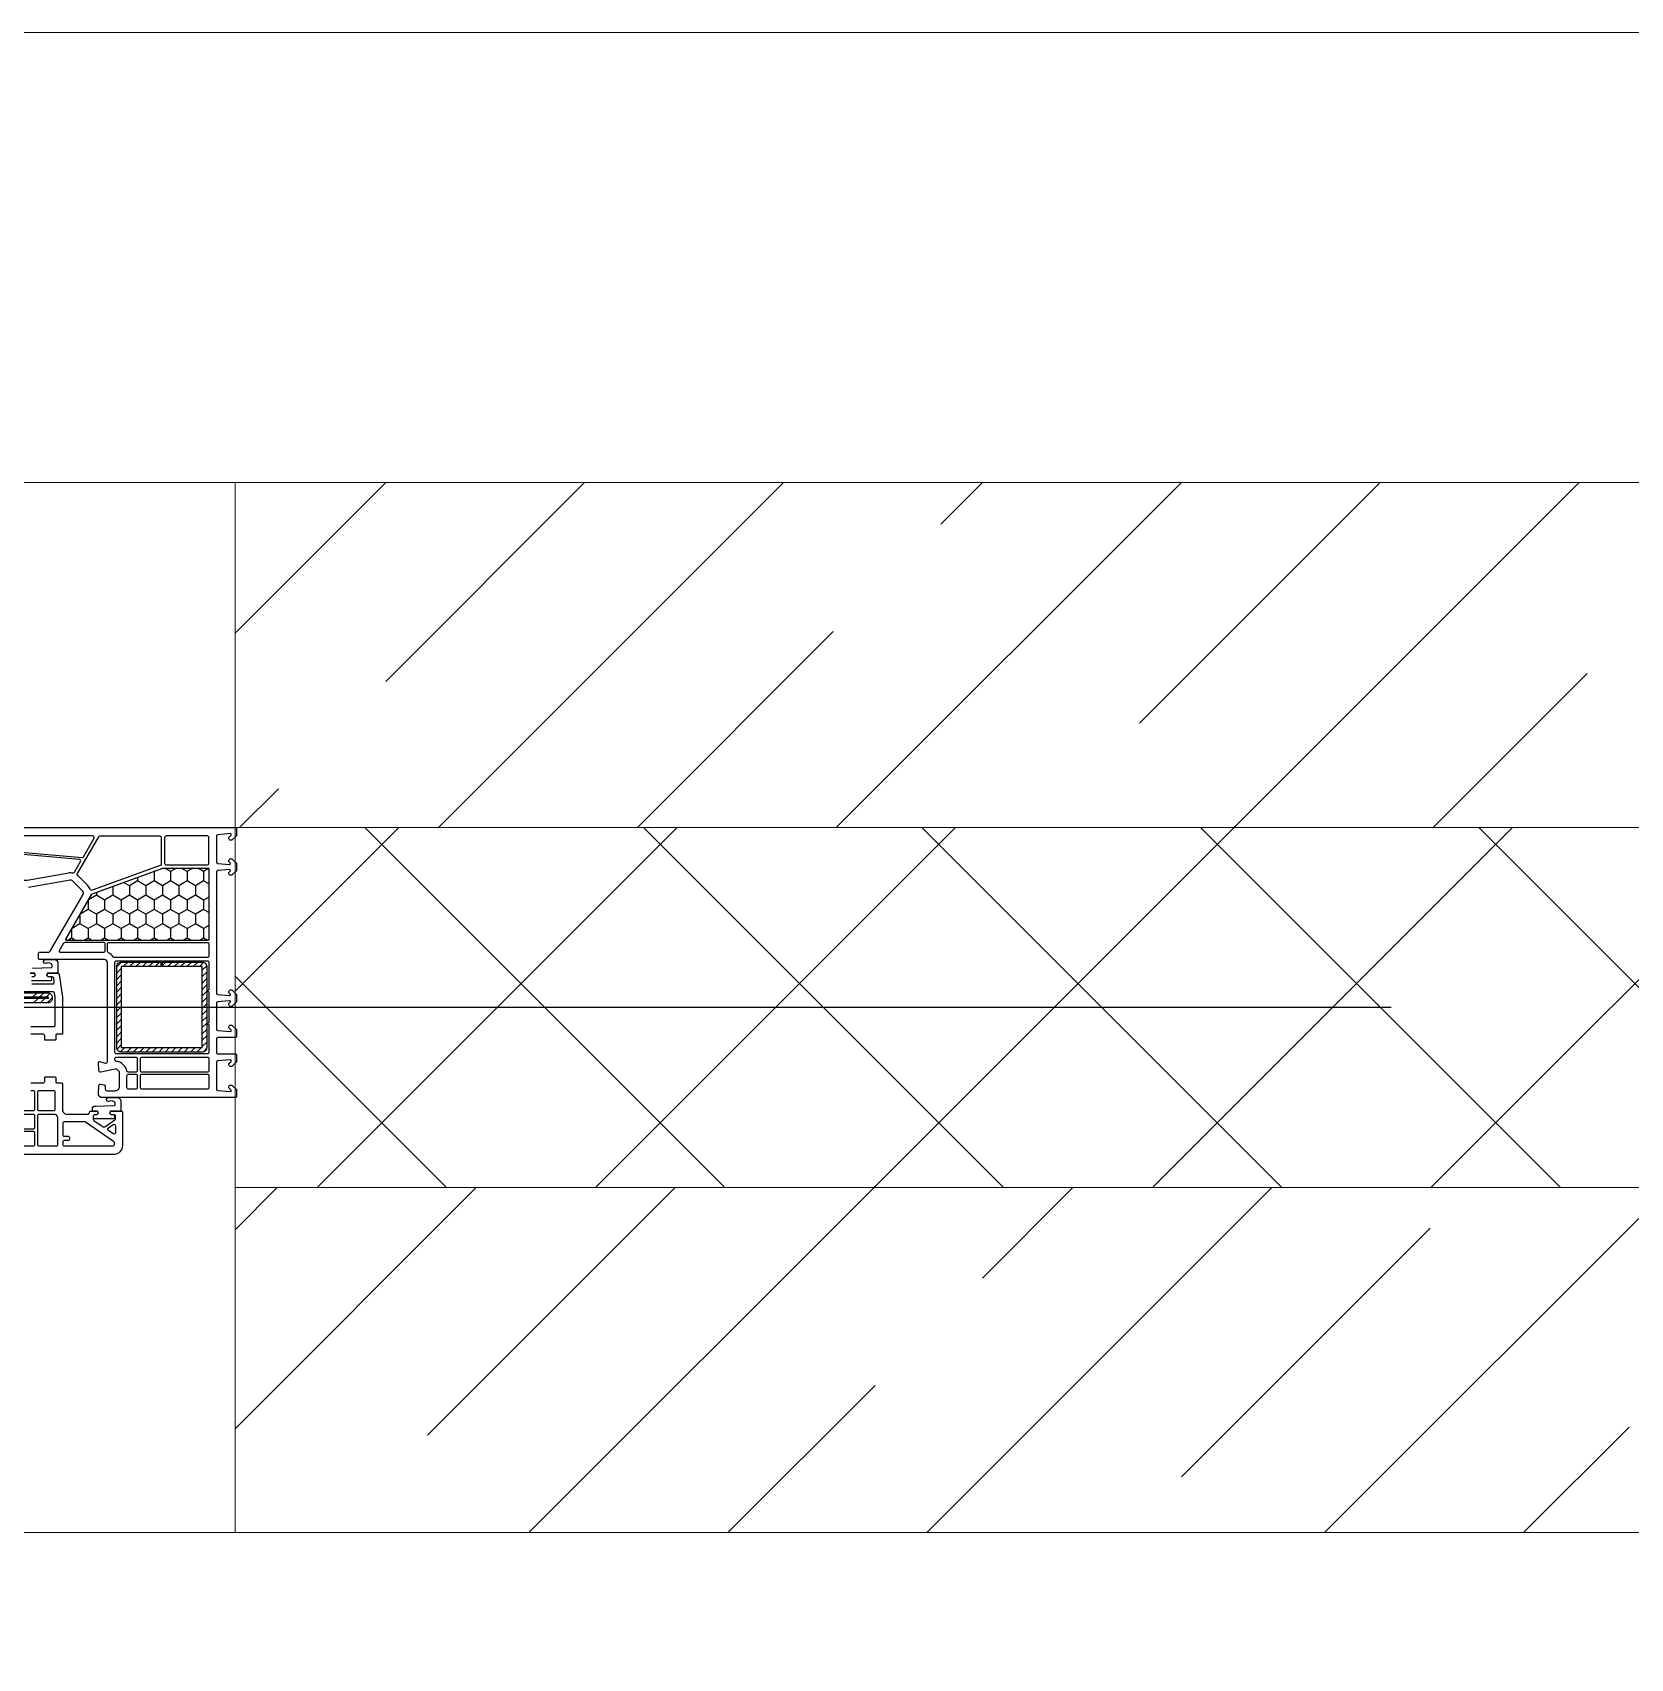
# Model space of a CAD drawing. Header units: inches. Extents: x -21163 to 11874, y -14995 to 6550.
# Drawn here: x -3693 to -3161, y 1119 to 1661 of the extents above; entities that cross this region are included whole.
import ezdxf

# ---------------------------------------------------------------- set-up
doc = ezdxf.new("R2010")
doc.units = ezdxf.units.IN
doc.header["$MEASUREMENT"] = 0
doc.linetypes.add('CONTI', pattern=[0])
doc.linetypes.add('GOST2.303 5', pattern=[24, 20, -1.5, 1, -1.5])
doc.layers.get('0').update_dxf_attribs({"color": 8})
for name, color, linetype in [('axis_dim', 8, 'CONTI'), ('GASKET', 8, 'Continuous'), ('PVC', 8, 'Continuous'), ('STEEL', 8, 'Continuous')]:
    doc.layers.add(name, color=color, linetype=linetype)
for name, color, linetype, lineweight in [('doors_windows', 8, 'Continuous', 5), ('furniture', 8, 'Continuous', 0), ('stair1', 8, 'Continuous', 15), ('Wall2', 8, 'Continuous', 5)]:
    doc.layers.add(name, color=color, linetype=linetype, lineweight=lineweight)

# ---------------------------------------------------------------- blocks, each defined once
blk = doc.blocks.new('*U13')
at = {"linetype": 'Continuous'}
h = blk.add_hatch(dxfattribs=at)
h.set_pattern_fill('HONEY', color=6, angle=-90, style=0)
h.set_pattern_definition([(270, (672.6262, 52.6428), (-2.74963, -4.7625), [3.175, -6.35]), (150, (672.6262, 52.6428), (-2.74963, 4.7625), [3.175, -6.35]), (210, (672.6262, 52.6428), (-5.49926, -6e-07), [-6.35, 3.175])])
h.paths.add_polyline_path([(544.25, -37.59, -0.57735), (543.82, -36.84), (551.5, -23.53, 0.079163), (551.89, -22.5, -0.259107), (552.21, -22.14), (575.88, -13.52, -0.087489), (576.06, -13.49), (590.77, -13.49, -0.414214), (591.27, -13.99), (591.27, -37.09, -0.414214), (590.77, -37.59)])
blk.add_lwpolyline([(543.9, -37.59, -0.57735), (543.64, -37.14), (552.27, -22.19, -0.176327), (552.43, -22.06), (575.92, -13.51, -0.087489), (576.02, -13.49), (590.97, -13.49, -0.414214), (591.27, -13.79), (591.27, -37.29, -0.414214), (590.97, -37.59)], format="xyb", close=True)
at = {"layer": 'GASKET', "color": 5, "linetype": 'Continuous'}
for points in [[(532.37, -49.68), (532.82, -49.68, 0.57735), (533.34, -48.78), (533.16, -48.48), (531.7, -48.48, -0.414214)], [(532.48, -46.81), (538.69, -46.68, 0.433601), (539.08, -46.24), (539.05, -45.92, 0.363714), (538.33, -45.19), (537.36, -45.11, 0.169782), (537.17, -45.16, -1.241435), (536.72, -43.99), (539.81, -43.99, -0.414214), (541.01, -45.19), (541.01, -48.18, -0.414214), (540.71, -48.48), (537.57, -48.48), (537.4, -48.78, 0.57735), (537.92, -49.68), (538.37, -49.68, -0.414214), (538.87, -50.18, -0.054959), (538.78, -50.94, -0.351258), (538.59, -51.1), (532.15, -51.1, -0.351258)]]:
    blk.add_lwpolyline(points, format="xyb", dxfattribs=at)
blk.add_lwpolyline([(559.35, -95.68, -0.414214), (559.85, -96.18, -0.054959), (559.77, -96.94, -0.351258), (559.58, -97.1), (553.13, -97.1, -0.351258), (552.94, -96.94, -0.054959), (552.85, -96.18, -0.414214), (553.35, -95.68), (553.8, -95.68, 0.57735), (554.32, -94.78), (554.15, -94.48), (552.69, -94.48, -0.414214), (552.49, -94.28), (552.49, -93.81, -0.407864), (553.47, -92.81), (559.68, -92.68, 0.433601), (560.07, -92.24), (560.04, -91.92, 0.363714), (559.31, -91.19), (558.35, -91.11, 0.169782), (558.16, -91.16, -1.241435), (557.7, -89.99), (560.79, -89.99, -0.414214), (561.99, -91.19), (561.99, -94.18, -0.414214), (561.69, -94.48), (558.56, -94.48), (558.39, -94.78, 0.57735), (558.9, -95.68)], format="xyb", close=True, dxfattribs=at)
at = {"layer": 'PVC'}
blk.add_lwpolyline([(528.3, 0), (599.99, 0, -0.414214), (600.49, -0.5), (600.49, -2.41), (600.49, -2.7), (598.99, -4.2), (598.49, -4.2, -0.414214), (597.99, -3.7), (597.99, -3.3, -0.198912), (598.05, -3.16), (598.7, -2.51, 0.700208), (598.46, -2), (594.25, -2.37, 0.388879), (593.79, -2.87), (593.79, -11.46, 0.388879), (594.25, -11.96), (598.16, -12.3, 0.700208), (598.4, -11.79), (598.05, -11.44, -0.198912), (597.99, -11.3), (597.99, -10.9, -0.414214), (598.49, -10.4), (598.99, -10.4), (600.49, -11.9), (600.49, -14.4), (598.99, -15.9), (598.49, -15.9, -0.414214), (597.99, -15.4), (597.99, -15, -0.198912), (598.05, -14.86), (598.4, -14.51, 0.700208), (598.16, -14), (594.25, -14.34, 0.388879), (593.79, -14.84), (593.79, -55.16, 0.388879), (594.25, -55.66), (598.16, -56, 0.700208), (598.4, -55.49), (598.05, -55.14, -0.198912), (597.99, -55), (597.99, -54.6, -0.414214), (598.49, -54.1), (598.99, -54.1), (600.49, -55.6), (600.49, -58.1), (598.99, -59.6), (598.49, -59.6, -0.414214), (597.99, -59.1), (597.99, -58.7, -0.198912), (598.05, -58.56), (598.4, -58.21, 0.700208), (598.16, -57.7), (594.25, -58.04, 0.388879), (593.79, -58.54), (593.79, -67.13, 0.388879), (594.25, -67.63), (598.46, -68, 0.700208), (598.7, -67.49), (598.05, -66.84, -0.198912), (597.99, -66.7), (597.99, -66.3, -0.414214), (598.49, -65.8), (598.99, -65.8), (600.49, -67.3), (600.49, -67.59), (600.49, -69.5, -0.414214), (599.99, -70), (594.29, -70, 0.414214), (593.79, -70.5), (593.79, -74.9, 0.414214), (594.29, -75.4), (599.99, -75.4, -0.414214), (600.49, -75.9), (600.49, -78.1), (598.99, -79.6), (598.49, -79.6, -0.414214), (597.99, -79.1), (597.99, -78.7, -0.198912), (598.05, -78.56), (598.7, -77.91, 0.700208), (598.46, -77.4), (594.25, -77.77, 0.388879), (593.79, -78.27), (593.79, -87.13, 0.388879), (594.25, -87.63), (598.46, -88, 0.700208), (598.7, -87.49), (598.05, -86.84, -0.198912), (597.99, -86.7), (597.99, -86.3, -0.414214), (598.49, -85.8), (598.99, -85.8), (600.49, -87.3), (600.49, -87.59), (600.49, -89.5, -0.414214), (599.99, -90), (555.24, -90), (554.49, -89.25), (554.49, -88.75), (554.67, -85.97, -0.446275), (555.26, -85.51), (556.38, -85.7, -0.36397), (556.79, -86.2), (556.79, -87.2, 0.414214), (557.29, -87.7), (559.99, -87.7, 0.414214), (561.49, -86.2), (561.49, -81.43), (560.49, -80.43), (555.27, -81.49, -0.454146), (554.67, -81.03), (554.49, -78.32, -0.51393), (554.87, -78.01), (556.86, -78.54, 0.493145), (557.49, -78.06), (557.49, -45, 0.414214), (556.49, -44), (534.99, -44, -0.414214), (534.49, -43.5), (534.49, -42, -0.414214), (534.99, -41.5), (537.69, -41.5, 0.267949), (538.56, -41), (549.36, -22.29, 0.339454), (549.2, -21.09), (545.91, -17.8, 0.245592), (545.02, -17.52), (531.19, -19.95, -0.043661)], format="xyb", dxfattribs=at)
for points in [[(552.62, -2.8), (528.3, -2.8, 0.339454), (523.28, -6.65), (523.15, -7.12, 0.466308), (523.59, -7.75), (549.02, -9.97, 0.291473), (549.49, -9.72), (553.06, -3.55, 0.57735)], [(574.94, -2.8, -0.414214), (575.44, -3.3), (575.44, -12.18, -0.315299), (575.11, -12.65), (552.42, -20.91, -0.415199), (551.78, -20.61, 0.110369), (550.96, -19.32), (547.6, -15.95, -0.339454), (547.52, -15.35), (554.62, -3.05, -0.267949), (555.05, -2.8)], [(576.54, -3.3), (576.54, -11.9, 0.414214), (577.04, -12.4), (590.79, -12.4, 0.414214), (591.29, -11.9), (591.29, -3.3, 0.414214), (590.79, -2.8), (577.04, -2.8, 0.414214)], [(548.17, -10.6), (523.23, -8.42, 0.36397), (522.7, -8.79), (521.39, -13.7, 0.546119), (521.73, -14.08, -0.339137), (527.64, -17.21, 0.293253), (528.09, -17.5), (530.71, -17.5), (544.59, -15.05, -0.100742), (545.99, -15.09, 0.329802), (546.53, -14.85), (548.55, -11.35, 0.548619)], [(575.99, -13.5), (590.79, -13.5, -0.414214), (591.29, -14), (591.29, -37.1, -0.414214), (590.79, -37.6), (544.27, -37.6, -0.57735), (543.84, -36.85), (551.52, -23.54, 0.079163), (551.91, -22.51, -0.259107), (552.23, -22.15)], [(556.29, -38.3), (543.29, -38.3, 0.267949), (542.86, -38.55), (541.41, -41.05, 0.57735), (541.67, -41.5), (556.29, -41.5, 0.414214), (556.79, -41), (556.79, -38.8, 0.414214)], [(590.79, -38.3, -0.414214), (591.29, -38.8), (591.29, -42.8, -0.414214), (590.79, -43.3), (559.83, -43.3, -0.252264), (559.41, -43.08, 0.152167), (557.8, -41.76, -0.305615), (557.49, -41.29), (557.49, -38.8, -0.414214), (557.99, -38.3)], [(590.79, -44.4, -0.414214), (591.29, -44.9), (591.29, -54.1, 1), (591.29, -54.7), (591.29, -65.1, 1), (591.29, -65.7), (591.29, -74.9, -0.414214), (590.79, -75.4), (560.49, -75.4, -0.414214), (559.99, -74.9), (559.99, -44.9, -0.414214), (560.49, -44.4)], [(566.89, -76.5, -0.414214), (567.39, -77), (567.39, -81, -0.414214), (566.89, -81.5), (564.46, -81.5, -0.372896), (563.96, -81.07, 0.161969), (563.26, -79.66), (562.26, -78.66, 0.198912), (560.49, -77.93, -0.414214), (559.99, -77.43), (559.99, -77, -0.414214), (560.49, -76.5)], [(590.79, -76.5, -0.414214), (591.29, -77), (591.29, -81, -0.414214), (590.79, -81.5), (568.99, -81.5, -0.414214), (568.49, -81), (568.49, -77, -0.414214), (568.99, -76.5)], [(566.89, -82.2, -0.414214), (567.39, -82.7), (567.39, -86.7, -0.414214), (566.89, -87.2), (564.49, -87.2, -0.414214), (563.99, -86.7), (563.99, -82.7, -0.414214), (564.49, -82.2)], [(590.79, -82.2, -0.414214), (591.29, -82.7), (591.29, -86.7, -0.414214), (590.79, -87.2), (568.99, -87.2, -0.414214), (568.49, -86.7), (568.49, -82.7, -0.414214), (568.99, -82.2)]]:
    blk.add_lwpolyline(points, format="xyb", close=True, dxfattribs=at)
at = {"layer": 'PVC', "linetype": 'Continuous', "lineweight": 25}
for points in [[(531.7, -48.5), (533.14, -48.5), (533.31, -48.8, -0.57735), (532.79, -49.7), (532.29, -49.7, 0.414214)], [(532.29, -52.1), (539.28, -52.1, 0.455633), (539.77, -51.53), (539.58, -50.13, 0.373972), (539.08, -49.7), (537.89, -49.7, -0.57735), (537.37, -48.8), (537.54, -48.5), (540.93, -48.5, -0.373885), (541.43, -48.93), (542.49, -56.5), (542.49, -68.6, -0.414214), (542.19, -68.9), (540.59, -68.9, 0.414214), (540.29, -69.2), (540.29, -70.6, -0.414214), (539.99, -70.9), (536.89, -70.9, -0.414214), (536.59, -70.6), (536.59, -69.4, 0.414214), (536.09, -68.9), (531.99, -68.9, 0.414214)], [(531.99, -85.1), (536.09, -85.1, 0.414214), (536.59, -84.6), (536.59, -83.4, -0.414214), (536.89, -83.1), (539.99, -83.1, -0.414214), (540.29, -83.4), (540.29, -84.8, 0.414214), (540.59, -85.1), (542.19, -85.1, -0.414214), (542.49, -85.4), (542.49, -94, 0.414214), (543.99, -95.5), (550.99, -95.5, 0.414214), (551.49, -95, -0.414214), (551.99, -94.5), (554.14, -94.5), (554.31, -94.8, -0.57735), (553.79, -95.7), (553.29, -95.7, 0.414214), (552.79, -96.2), (552.79, -97.17, 0.244698), (553, -97.58), (556.05, -99.72, 0.315299), (556.63, -99.72), (559.98, -97.37, 0.244698), (560.19, -96.96), (560.19, -96.2, 0.414214), (559.69, -95.7), (558.89, -95.7, -0.57735), (558.37, -94.8), (558.54, -94.5), (562.19, -94.5, -0.414214), (562.49, -94.8), (562.49, -106, -0.414214), (559.49, -109), (504.24, -109)], [(509.49, -54.6), (539.26, -54.6, -0.373972), (539.76, -55.03), (539.99, -56.64, -0.034844), (539.99, -56.71), (539.99, -65.9, -0.414214), (539.49, -66.4), (531.99, -66.4, 0.414214)], [(531.99, -87.6), (532.69, -87.6, -0.414214), (533.19, -88.1), (533.19, -93.9, -0.414214), (532.69, -94.4), (520.29, -94.4, -0.414214)]]:
    blk.add_lwpolyline(points, format="xyb", dxfattribs=at)
for points in [[(534.79, -94.4, -0.414214), (534.29, -93.9), (534.29, -88.1, -0.414214), (534.79, -87.6), (539.49, -87.6, -0.414214), (539.99, -88.1), (539.99, -93.9, -0.414214), (539.49, -94.4)], [(513.46, -100.5, -0.372896), (512.96, -100.07, 0.161969), (512.26, -98.66), (511.26, -97.66, 0.251647), (508.99, -96.98), (506.59, -97.47, -0.4743), (505.99, -96.98), (505.99, -96, -0.414214), (506.49, -95.5), (532.69, -95.5, -0.414214), (533.19, -96), (533.19, -100, -0.414214), (532.69, -100.5)], [(534.79, -106.2, -0.414214), (534.29, -105.7), (534.29, -96, -0.414214), (534.79, -95.5), (539.96, -95.5, -0.284915), (540.41, -95.78, 0.045769), (540.79, -96.4, -0.162278), (540.89, -96.7), (540.89, -105.7, -0.414214), (540.39, -106.2)], [(513.49, -106.2, -0.414214), (512.99, -105.7), (512.99, -101.7, -0.414214), (513.49, -101.2), (532.69, -101.2, -0.414214), (533.19, -101.7), (533.19, -105.7, -0.414214), (532.69, -106.2)], [(543.19, -106.2, -0.414214), (542.69, -105.7), (542.69, -104.7, -0.414214), (543.19, -104.2), (544.49, -104.2, 0.414214), (544.99, -103.7), (544.99, -103.5, 0.414214), (544.49, -103), (543.19, -103, -0.414214), (542.69, -102.5), (542.69, -98.49, -0.436376), (543.23, -97.99, 0.01877), (543.49, -98), (549.96, -98, -0.153915), (550.24, -98.09), (559.48, -104.56, -0.244698), (559.69, -104.97), (559.69, -105.7, -0.414214), (559.19, -106.2)], [(557.8, -100.94, -0.520567), (557.8, -100.12), (559.4, -98.99, -0.606815), (560.19, -99.4), (560.19, -101.65, -0.606815), (559.4, -102.06)]]:
    blk.add_lwpolyline(points, format="xyb", close=True, dxfattribs=at)
at = {"layer": 'STEEL', "color": 5, "linetype": 'Continuous'}
for p, q in [((562.15, -44.8), (560.59, -46.36)), ((562.09, -46.98), (560.59, -48.48)), ((564.27, -44.8), (562.77, -46.3)), ((566.39, -44.8), (564.89, -46.3)), ((568.51, -44.8), (567.01, -46.3)), ((570.63, -44.8), (569.13, -46.3)), ((572.75, -44.8), (571.25, -46.3)), ((574.87, -44.8), (573.37, -46.3)), ((577, -44.8), (575.84, -45.95)), ((579.12, -44.8), (577.62, -46.3)), ((581.24, -44.8), (579.74, -46.3)), ((583.36, -44.8), (581.86, -46.3)), ((585.48, -44.8), (583.98, -46.3)), ((587.6, -44.8), (586.1, -46.3)), ((589.62, -44.9), (588.22, -46.3)), ((590.57, -46.07), (589.09, -47.55)), ((590.59, -48.17), (589.09, -49.67)), ((562.09, -49.1), (560.59, -50.6)), ((562.09, -51.22), (560.59, -52.72)), ((562.09, -53.34), (560.59, -54.84)), ((590.59, -50.3), (589.09, -51.8)), ((590.59, -52.42), (589.09, -53.92)), ((534.07, -55.03), (532.57, -56.53)), ((534.49, -56.87), (532.91, -58.45)), ((536.34, -55.03), (534.84, -56.53)), ((536.75, -56.87), (535.17, -58.45)), ((538.39, -55.24), (537.1, -56.53)), ((539.12, -56.78), (537.44, -58.45)), ((562.09, -55.46), (560.59, -56.96)), ((562.09, -57.58), (560.59, -59.08)), ((590.59, -54.54), (589.09, -56.04)), ((590.59, -56.66), (589.09, -58.16)), ((590.59, -58.78), (589.09, -60.28)), ((562.09, -59.7), (560.59, -61.2)), ((562.09, -61.83), (560.59, -63.33)), ((562.09, -63.95), (560.59, -65.45)), ((590.59, -60.9), (589.09, -62.4)), ((590.59, -63.02), (589.09, -64.52)), ((562.09, -66.07), (560.59, -67.57)), ((562.09, -68.19), (560.59, -69.69)), ((562.09, -70.31), (560.59, -71.81)), ((590.59, -65.15), (589.09, -66.65)), ((590.59, -67.27), (589.09, -68.77)), ((590.59, -69.39), (589.09, -70.89)), ((562.09, -72.43), (560.69, -73.83)), ((563.34, -73.3), (561.86, -74.78)), ((565.47, -73.3), (563.97, -74.8)), ((567.59, -73.3), (566.09, -74.8)), ((569.71, -73.3), (568.21, -74.8)), ((571.83, -73.3), (570.33, -74.8)), ((573.95, -73.3), (572.45, -74.8)), ((576.07, -73.3), (574.57, -74.8)), ((578.19, -73.3), (576.69, -74.8)), ((580.32, -73.3), (578.82, -74.8)), ((582.44, -73.3), (580.94, -74.8)), ((584.56, -73.3), (583.06, -74.8)), ((586.68, -73.3), (585.18, -74.8)), ((588.8, -73.3), (587.3, -74.8)), ((590.59, -71.51), (589.09, -73.01)), ((590.54, -73.68), (589.47, -74.75))]:
    blk.add_line(p, q, dxfattribs=at)
blk.add_lwpolyline([(575.84, -46.3), (575.84, -44.8), (589.09, -44.8, -0.414214), (590.59, -46.3), (590.59, -73.3, -0.414214), (589.09, -74.8), (562.09, -74.8, -0.414214), (560.59, -73.3), (560.59, -46.3, -0.414214), (562.09, -44.8), (575.34, -44.8), (575.34, -46.3), (562.09, -46.3), (562.09, -73.3), (589.09, -73.3), (589.09, -46.3)], format="xyb", close=True, dxfattribs=at)
at = {"layer": 'STEEL', "linetype": 'Continuous'}
blk.add_lwpolyline([(509.47, -91.83), (509.47, -61.5, -0.116434), (509.68, -60.61), (511.92, -56.13, -0.284079), (513.7, -55.03), (537.62, -55.03, -0.414214), (539.12, -56.53), (539.12, -56.95, -0.414214), (537.62, -58.45), (519.11, -58.45), (519.11, -56.87), (537.71, -56.87, 0.940252), (537.73, -56.53), (513.83, -56.53, 0.228035), (513.26, -56.81), (511.02, -61.28, 0.116434), (510.97, -61.5), (510.97, -91.83, 0.414214), (511.47, -92.33), (517.97, -92.33), (517.97, -93.83), (511.47, -93.83, -0.414214)], format="xyb", close=True, dxfattribs=at)

msp = doc.modelspace()

# ---------------------------------------------------------------- linework, layer by layer
at = {"layer": 'axis_dim', "linetype": 'GOST2.303 5', "lineweight": 25, "ltscale": 100}
for points in [[(-3500.58, 1336), (-9250.59, 1336)], [(8759.7, 1336), (-3500.58, 1336)]]:
    msp.add_lwpolyline(points, dxfattribs=at)
at = {"layer": 'doors_windows', "lineweight": 20, "ltscale": 50}
msp.add_lwpolyline([(-4225.59, 1511), (-3625.57, 1511), (-3625.57, 1161), (-4225.59, 1161)], close=True, dxfattribs=at)
at = {"layer": 'furniture'}
msp.add_lwpolyline([(-2345.57, -1263.98), (-2345.56, 1161.01), (-4275.59, 1161), (-4275.59, 561), (-2945.57, 560.94), (-2945.57, -1263.95), (-2345.57, -1263.95)], dxfattribs=at)
at = {"layer": 'stair1', "ltscale": 75}
msp.add_lwpolyline([(-13825.59, 1661), (-2250.39, 1661)], dxfattribs=at)
at = {"layer": 'Wall2', "ltscale": 100}
for points in [[(-3625.57, 1460.8), (-3575.37, 1511)], [(-2135.56, 1511), (-3625.57, 1511)], [(-3625.57, 1511), (-3625.57, 1396)], [(-3575.34, 1444.74), (-3509.08, 1511)], [(-3557.78, 1396), (-3442.79, 1511)], [(-3425.2, 1396), (-3310.2, 1511)], [(-3390.39, 1497.11), (-3376.49, 1511)], [(-3324.1, 1430.82), (-3243.91, 1511)], [(-3292.62, 1396), (-3177.62, 1511)], [(-3491.49, 1396), (-3426.19, 1461.31)], [(-3226.33, 1396), (-3174.94, 1447.39)], [(-3624.08, 1396), (-3611.14, 1408.94)], [(-3625.57, 1341.47), (-3571.04, 1396)], [(-2135.56, 1396), (-3625.57, 1396)], [(-3625.57, 1396), (-3625.57, 1276)], [(-3625.57, 1396), (-2135.56, 1396)], [(-3598.24, 1276), (-3478.24, 1396)], [(-3462.29, 1276), (-3582.29, 1396)], [(-3505.43, 1276), (-3385.43, 1396)], [(-3369.48, 1276), (-3489.48, 1396)], [(-3412.62, 1276), (-3292.62, 1396)], [(-3276.67, 1276), (-3396.68, 1396)], [(-3319.81, 1276), (-3199.81, 1396)], [(-3183.87, 1276), (-3303.87, 1396)], [(-3227.01, 1276), (-3107.01, 1396)], [(-3091.06, 1276), (-3211.06, 1396)], [(-3555.1, 1276), (-3625.57, 1346.48)], [(-3625.57, 1195.63), (-3545.2, 1276)], [(-3625.57, 1261.92), (-3611.49, 1276)], [(-2135.56, 1276), (-3625.57, 1276)], [(-3625.57, 1276), (-3625.57, 1161)], [(-3625.57, 1276), (-2135.56, 1276)], [(-3561.42, 1193.5), (-3478.91, 1276)], [(-3527.62, 1161), (-3412.62, 1276)], [(-3395.04, 1161), (-3280.04, 1276)], [(-3376.47, 1245.87), (-3346.33, 1276)], [(-3262.46, 1161), (-3147.46, 1276)], [(-3310.18, 1179.57), (-3227.31, 1262.44)], [(-3461.33, 1161), (-3412.26, 1210.07)], [(-3196.16, 1161), (-3161.02, 1196.15)], [(-3625.57, 1161), (-2135.56, 1161)]]:
    msp.add_lwpolyline(points, dxfattribs=at)

# ---------------------------------------------------------------- block references
at = {"ltscale": 100}
msp.add_blockref('*U13', (-4225.59, 1396), dxfattribs=at)

doc.saveas('drawing.dxf')
